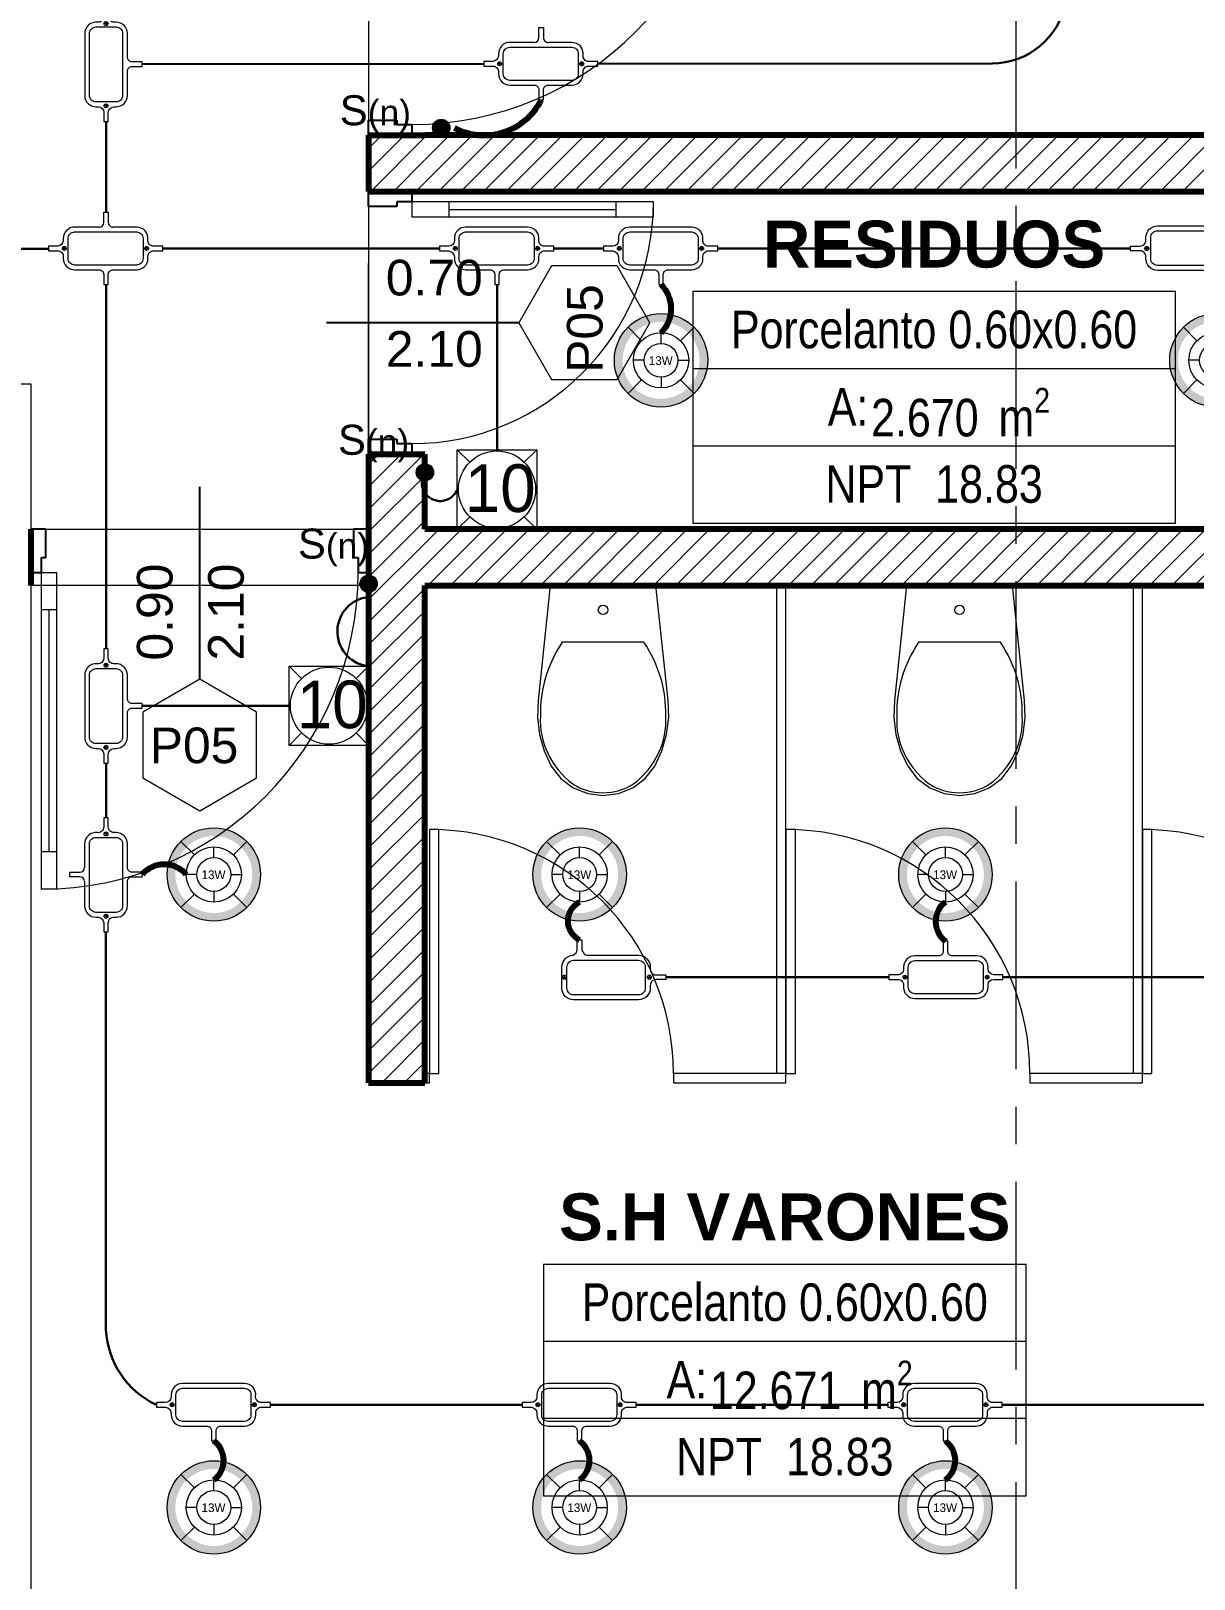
# Model space of a CAD drawing. Header units: inches. Extents: x -38 to 5698, y -33 to 92.
# Drawn here: x 417.42 to 420.52, y 12.353 to 16.477 of the extents above; entities that cross this region are included whole.
import ezdxf
from ezdxf.lldxf.tags import DXFTag

# ---------------------------------------------------------------- set-up
doc = ezdxf.new("R2010")
doc.units = ezdxf.units.IN
doc.header["$MEASUREMENT"] = 0
doc.set_wipeout_variables(frame=1)
for name, pattern in [('CONTINUA', [0]), ('Punto & Raya', [0.65, 0.5, -0.075, 0, -0.075]), ('Rayas', [0.282222, 0.141111, -0.141111]), ('Wipeout_Contour', [1, 0, -1])]:
    doc.linetypes.add(name, pattern=pattern)
for name, color, linetype, lineweight in [('00 IE CKTO TOMAS', 111, 'Rayas', 18), ('01 IE LUM LED AD DN570C', 1, 'Continuous', 13), ('ALUMBRADO_CONDUIT', 30, 'CONDUIT1', 30), ('ALUMBRADO_PVC', 6, 'PVC1', 30), ('Bancas', 1, 'Continuous', 13), ('Cable Alumbrado', 150, 'Continuous', 30), ('CABLEADO EXT.', 3, 'PVCSUBT', 30), ('Simb_Alumbrado', 140, 'CONTINUA', 30)]:
    doc.layers.add(name, color=color, linetype=linetype, lineweight=lineweight)
for name, color, linetype in [('02 _ ARQ _ ZON _ Espacio.3D', 7, 'Continuous'), ('Estructura - 04 MURO', 7, 'Continuous'), ('Interior - Sanitarios', 7, 'Continuous'), ('Marcador - Secciones', 251, 'Continuous')]:
    doc.layers.add(name, color=color, linetype=linetype)
doc.styles.add('Annotative', font='arial.ttf')
doc.styles.add('Estilo_Generado_4', font='swisse.ttf')
doc.styles.add('Estilo_Generado_8', font='arialbd.ttf')
doc.styles.add('Estilo_Generado_9', font='ARIALN.TTF')
doc.styles.add('{18b73a54-fa43-428c-adcb-c1c7bbdf2c84}', font='Simplex.shx')
tags = doc.linetypes.add('CONDUIT', pattern='A,1.5,-0.210535,["con",{18b73a54-fa43-428c-adcb-c1c7bbdf2c84},S=0.2,R=0,X=0,Y=-0.065594],-0.702384', length=2.412919).pattern_tags.tags
tags[6] = DXFTag(74, 10)
tags = doc.linetypes.add('CONDUIT1', pattern='A,1,-0.19772,["con",{18b73a54-fa43-428c-adcb-c1c7bbdf2c84},S=0.2,R=0,X=0,Y=-0.065594],-0.593642', length=1.791362).pattern_tags.tags
tags[6] = DXFTag(74, 10)
tags = doc.linetypes.add('PVC1', pattern='A,1,-0.19772,["PVC",{18b73a54-fa43-428c-adcb-c1c7bbdf2c84},S=0.13,R=0,X=0,Y=-0.061851],-0.507647', length=1.705367).pattern_tags.tags
tags[6] = DXFTag(74, 10)
tags = doc.linetypes.add('PVCSUBT', pattern='A,0.6,-0.3,0.6,-0.075691,["PVC",Standard,S=0.2,R=0,X=0,Y=-0.093724],-0.621005', length=2.196696).pattern_tags.tags
tags[10] = DXFTag(74, 10)
pattern_1 = [(45, (370.000046, 6e-09), (-0.030052038, 0.030052038), [])]

# ---------------------------------------------------------------- blocks, each defined once
blk = doc.blocks.new('LUM DN570C')
at = {"layer": '01 IE LUM LED AD DN570C'}
h = blk.add_hatch(color=256, dxfattribs=at)
edge = h.paths.add_edge_path()
edge.add_arc((0, 0), 0.1344, 0, 360)
edge = h.paths.add_edge_path(flags=17)
edge.add_arc((0, 0), 0.1108, 0, 360)
for p, q in [((-0.0561, 0.0563), (-0.0949, 0.0952)), ((0.0561, 0.0563), (0.0949, 0.0952)), ((-0.0561, -0.0563), (-0.0949, -0.0952)), ((0.0561, -0.0563), (0.0949, -0.0952))]:
    blk.add_line(p, q, dxfattribs=at)
at = {"layer": '01 IE LUM LED AD DN570C', "ltscale": 0.4}
for p, q in [((0, 0.0487), (0, 0.0795)), ((-0.0487, 0), (-0.0795, 0)), ((0.0487, 0), (0.0795, 0)), ((0, -0.0487), (0, -0.0795))]:
    blk.add_line(p, q, dxfattribs=at)
at = {"layer": '01 IE LUM LED AD DN570C'}
for radius in [0.1344, 0.0795]:
    blk.add_circle((0, 0), radius, dxfattribs=at)
at = {"layer": '01 IE LUM LED AD DN570C', "ltscale": 0.4}
blk.add_circle((0, 0), 0.0487, dxfattribs=at)
at = {"color": 1, "linetype": 'ByBlock', "lineweight": 80, "insert": (-0.0353, 0.0117), "char_height": 0.025, "width": 0.622217, "attachment_point": 1}
blk.add_mtext('13W ', dxfattribs=at)
blk = doc.blocks.new('oval t')
at = {"layer": 'Simb_Alumbrado', "lineweight": 13}
blk.add_lwpolyline([(0.0141, 0.0102, -0.414214), (0.0041, 0.0202), (0.0041, 0.0416), (-0.0056, 0.0416), (-0.0056, 0.0202, -0.414214), (-0.0156, 0.0102), (-0.0659, 0.0102, 0.414214), (-0.0899, -0.0138), (-0.0899, -0.0183, -0.414214), (-0.1019, -0.0303), (-0.1213, -0.0303), (-0.1213, -0.04), (-0.1016, -0.04, -0.451917), (-0.0897, -0.0535, 0.451917), (-0.0659, -0.0805), (0.0659, -0.0805, 0.414214), (0.0899, -0.0566), (0.0899, -0.0512, -0.398753), (0.1019, -0.0401), (0.1213, -0.0401), (0.1213, -0.0304), (0.1019, -0.0304, -0.368669), (0.0899, -0.0176), (0.0899, -0.0138, 0.414214), (0.0659, 0.0102), (0.0141, 0.0102)], format="xyb", dxfattribs=at)
blk.add_lwpolyline([(-0.0659, 0), (0.0659, 0, -0.414214), (0.0797, -0.0138), (0.0797, -0.0566, -0.414214), (0.0659, -0.0703), (-0.0659, -0.0703, -0.414214), (-0.0797, -0.0566), (-0.0797, -0.0138, -0.414214)], format="xyb", close=True, dxfattribs=at)
for points in [[(-0.0869, -0.031), (-0.0869, -0.0394)], [(0.0879, -0.031), (0.0879, -0.0394)], [(-0.0911, -0.0352), (-0.0828, -0.0352)], [(0.0837, -0.0352), (0.0921, -0.0352)]]:
    blk.add_lwpolyline(points, dxfattribs=at)
for centre in [(-0.0869, -0.0352), (0.0879, -0.0352)]:
    blk.add_circle(centre, 0.00419, dxfattribs=at)
blk = doc.blocks.new('CAJA OVAL TIPO L')
at = {"layer": 'Simb_Alumbrado', "lineweight": 13}
blk.add_lwpolyline([(-0.0491, -0.079), (-0.0491, -0.0343, -0.380413), (-0.0258, -0.0088), (-0.0258, -0.0088, 0.341426), (-0.0164, 0.0033), (-0.0164, 0.0236), (-0.0063, 0.0236), (-0.0063, 0.0033, 0.414214), (0.0063, -0.0092), (0.1138, -0.0092, -0.414214), (0.1388, -0.0343), (0.1388, -0.0382, 0.414214), (0.1513, -0.0508), (0.1716, -0.0508), (0.1716, -0.0609), (0.1513, -0.0609, 0.414214), (0.1388, -0.0734), (0.1388, -0.079, -0.414214), (0.1138, -0.104), (-0.0241, -0.104, -0.414214), (-0.0491, -0.079, 0.414214)], format="xyb", dxfattribs=at)
blk.add_lwpolyline([(-0.0241, -0.0199), (0.1138, -0.0199, -0.414214), (0.1282, -0.0343), (0.1282, -0.079, -0.414214), (0.1138, -0.0934), (-0.0241, -0.0934, -0.414214), (-0.0384, -0.079), (-0.0384, -0.0343, -0.414214)], format="xyb", close=True, dxfattribs=at)
for points in [[(-0.0483, -0.0558), (-0.0395, -0.0558)], [(-0.0439, -0.0514), (-0.0439, -0.0602)], [(0.1323, -0.0558), (0.1411, -0.0558)], [(0.1367, -0.0514), (0.1367, -0.0602)]]:
    blk.add_lwpolyline(points, dxfattribs=at)
for centre in [(-0.0439, -0.0558), (0.1367, -0.0558)]:
    blk.add_circle(centre, 0.00438, dxfattribs=at)
blk = doc.blocks.new('CAJA CONDULET TIPO X')
at = {"layer": 'Simb_Alumbrado', "lineweight": 13}
for p, q in [((78.5283, -4.1616), (78.5283, -4.1519)), ((78.5283, -4.1519), (78.5497, -4.1519)), ((78.5497, -4.1616), (78.5283, -4.1616))]:
    blk.add_line(p, q, dxfattribs=at)
for points in [[(78.6505, -4.1716, -0.414214), (78.6605, -4.1616), (78.6819, -4.1616), (78.6819, -4.1519), (78.6605, -4.1519, -0.414214), (78.6505, -4.1419), (78.6505, -4.0916, 0.414214), (78.6265, -4.0677), (78.6219, -4.0677, -0.414214), (78.6099, -4.0557), (78.6099, -4.0363), (78.6002, -4.0363), (78.6002, -4.056, -0.451917), (78.5867, -4.0678, 0.451917), (78.5597, -4.0916), (78.5597, -4.1419)], [(78.5597, -4.1716), (78.5597, -4.2235, 0.414214), (78.5837, -4.2475), (78.589, -4.2475, -0.334232), (78.6002, -4.2595), (78.6002, -4.2789), (78.6099, -4.2789), (78.6099, -4.2595, -0.455912), (78.6227, -4.2475), (78.6265, -4.2475, 0.414214), (78.6505, -4.2235), (78.6505, -4.1716)]]:
    blk.add_lwpolyline(points, format="xyb", dxfattribs=at)
blk.add_lwpolyline([(78.6403, -4.0916), (78.6403, -4.2235, -0.414214), (78.6265, -4.2373), (78.5837, -4.2373, -0.414214), (78.5699, -4.2235), (78.5699, -4.0916, -0.414214), (78.5837, -4.0779), (78.6265, -4.0779, -0.414214)], format="xyb", close=True, dxfattribs=at)
for points in [[(78.6093, -4.0706), (78.6009, -4.0706)], [(78.6051, -4.0664), (78.6051, -4.0748)], [(78.6051, -4.2412), (78.6051, -4.2496)], [(78.6093, -4.2454), (78.6009, -4.2454)]]:
    blk.add_lwpolyline(points, dxfattribs=at)
for centre in [(78.6051, -4.0706), (78.6051, -4.2454)]:
    blk.add_circle(centre, 0.00419, dxfattribs=at)
for centre, start, end in [((78.5497, -4.1419), 270, 0), ((78.5497, -4.1716), 0, 90)]:
    blk.add_arc(centre, 0.01, start, end, dxfattribs=at)
blk = doc.blocks.new('ii3t')
at = {"layer": 'Simb_Alumbrado', "lineweight": 5}
h = blk.add_hatch(color=3, dxfattribs=at)
edge = h.paths.add_edge_path()
edge.add_arc((0, 0), 0.0164, 0, 360)
blk.add_circle((0, 0), 0.0164, dxfattribs=at)
blk = doc.blocks.new('100x100x80 adosado')
at = {"layer": 'Simb_Alumbrado', "lineweight": 13}
blk.add_lwpolyline([(-0.0768, 0.0788), (0.0194, 0.0788), (0.0194, -0.0174), (-0.0768, -0.0174)], close=True, dxfattribs=at)
at = {"layer": 'Simb_Alumbrado', "lineweight": 9}
for points in [[(-0.0768, 0.0788), (-0.0618, 0.0638)], [(0.0043, 0.0638), (0.0194, 0.0788)], [(-0.0768, -0.0174), (-0.0618, -0.0023)], [(0.0043, -0.0023), (0.0194, -0.0174)]]:
    blk.add_lwpolyline(points, dxfattribs=at)
blk.add_circle((-0.0287, 0.0307), 0.0467, dxfattribs=at)
at = {"layer": 'Simb_Alumbrado', "lineweight": 9, "insert": (-0.0677, 0.0612), "char_height": 0.05773, "attachment_point": 1}
blk.add_mtext_dynamic_manual_height_columns('10', width=0.119989, gutter_width=12.5, heights=[0], dxfattribs=at)

msp = doc.modelspace()

# ---------------------------------------------------------------- linework, layer by layer
at = {"layer": '02 _ ARQ _ ZON _ Espacio.3D', "color": 252, "linetype": 'Continuous', "lineweight": 13}
for p, q in [((420.4703, 15.7837), (419.184, 15.7837)), ((419.184, 15.7837), (419.184, 15.166)), ((420.4703, 15.166), (420.4703, 15.7837)), ((419.184, 15.5778), (420.4703, 15.5778)), ((419.184, 15.3719), (420.4703, 15.3719)), ((419.184, 15.166), (420.4703, 15.166)), ((418.7861, 13.1917), (418.7861, 12.574)), ((418.7861, 13.1917), (420.0724, 13.1917)), ((420.0724, 12.574), (420.0724, 13.1917)), ((420.0724, 12.9858), (418.7861, 12.9858)), ((420.0724, 12.7799), (418.7861, 12.7799)), ((418.7861, 12.574), (420.0724, 12.574))]:
    msp.add_line(p, q, dxfattribs=at)
at = {"layer": '02 _ ARQ _ ZON _ Espacio.3D', "color": 254, "linetype": 'Continuous', "lineweight": 0, "flags": 128}
msp.add_lwpolyline([(390.07, 17.4), (414.57, 17.4), (414.57, 16.25), (415.77, 16.25), (415.77, 15.5372), (417.42, 15.5372), (417.42, 15.1499), (418.32, 15.1499), (418.3204, 17.1), (417.82, 17.1), (417.82, 19.05), (415.6804, 19.05), (415.6804, 20.35)], dxfattribs=at)
at = {"layer": '02 _ ARQ _ ZON _ Espacio.3D', "color": 9, "linetype": 'Continuous', "lineweight": 5, "flags": 128}
for points in [[(417.97, 20.1), (417.97, 17.2499), (419.295, 17.2499), (419.295, 17.0999), (418.32, 17.0999), (418.32, 16.1999), (421.32, 16.1999), (421.32, 16.4), (421.07, 16.4), (421.07, 16.9), (420.57, 16.9), (420.57, 17.4), (421.32, 17.4), (421.32, 20.1)], [(418.47, 15.1499), (421.3199, 15.1499), (421.32, 16.0499), (418.32, 16.0499), (418.32, 15.3499), (418.47, 15.3499)], [(417.42, 14.9999), (417.42, 11.7), (421.32, 11.7), (421.32, 14.9999), (418.47, 14.9999), (418.47, 13.6749), (418.32, 13.6749), (418.32, 14.9999)]]:
    msp.add_lwpolyline(points, close=True, dxfattribs=at)
at = {"layer": 'ALUMBRADO_CONDUIT', "color": 30, "lineweight": 30, "ltscale": 0.4, "true_color": 0xf26722}
for p, q in [((417.6201, 16.2361), (417.6201, 15.9942)), ((417.467, 15.897), (416.3775, 15.897)), ((417.7712, 15.8979), (418.5092, 15.8979)), ((418.8134, 15.8979), (418.9464, 15.8979)), ((419.2506, 15.8979), (420.3504, 15.8979)), ((417.6201, 15.8017), (417.6201, 14.8308)), ((418.6623, 15.3616), (418.6623, 15.8016)), ((417.7164, 14.6796), (418.1084, 14.6796)), ((417.6201, 14.5265), (417.6201, 14.3809)), ((417.62, 14.0767), (417.62, 13.0169)), ((419.1119, 13.9562), (419.7064, 13.9562)), ((420.0106, 13.9562), (420.6814, 13.9562)), ((418.0586, 12.8169), (418.7294, 12.8169)), ((419.0336, 12.8169), (419.7044, 12.8169)), ((420.0086, 12.8169), (420.6794, 12.8169))]:
    msp.add_line(p, q, dxfattribs=at)
msp.add_lwpolyline([(418.9312, 16.3902), (419.9818, 16.3911, 0.359584), (420.1781, 16.5535)], format="xyb", dxfattribs=at)
msp.add_lwpolyline([(417.7164, 16.3892), (418.627, 16.39)], dxfattribs=at)
msp.add_arc((417.8528, 13.0281), 0.2331, 182.7731, 245.0223, dxfattribs=at)
at = {"layer": 'CABLEADO EXT.', "color": 3, "lineweight": 80}
for centre, radius, start, end in [((419.0378, 15.7376), 0.0889, 313.917, 46.083), ((417.7751, 14.1785), 0.078, 41.13, 138.87), ((418.9064, 14.106), 0.0556, 115.4571, 244.5429), ((419.8952, 14.1044), 0.0641, 126.0183, 233.9817), ((417.8698, 12.6687), 0.0641, 306.0183, 53.9817), ((418.8448, 12.6687), 0.0641, 306.0183, 53.9817), ((419.8198, 12.6687), 0.0641, 306.0183, 53.9817)]:
    msp.add_arc(centre, radius, start, end, dxfattribs=at)
at = {"layer": 'Estructura - 04 MURO', "color": 165, "linetype": 'Continuous', "lineweight": 25}
for p, q in [((418.32, 16.2399), (418.395, 16.2399)), ((418.395, 16.2399), (418.395, 16.2279)), ((418.395, 16.2279), (418.435, 16.2279)), ((418.395, 16.0099), (418.32, 16.0099)), ((418.435, 16.0219), (418.395, 16.0219)), ((418.395, 16.0219), (418.395, 16.0099)), ((418.32, 15.3899), (418.395, 15.3899)), ((418.395, 15.3899), (418.395, 15.3779)), ((418.395, 15.3779), (418.435, 15.3779)), ((417.42, 15.1499), (417.42, 15.0349)), ((417.46, 15.1499), (417.42, 15.1499)), ((417.46, 15.0749), (417.46, 15.1499)), ((418.28, 15.1499), (418.28, 15.0749)), ((417.448, 15.0349), (417.448, 15.0749)), ((417.448, 15.0749), (417.46, 15.0749)), ((418.28, 15.0749), (418.292, 15.0749)), ((418.292, 15.0749), (418.292, 15.0349)), ((417.42, 15.0349), (417.448, 15.0349))]:
    msp.add_line(p, q, dxfattribs=at)
at = {"layer": 'Estructura - 04 MURO', "color": 165, "linetype": 'Continuous', "lineweight": 15}
for p, q in [((419.079, 16.0219), (418.435, 16.0219)), ((418.435, 16.0219), (418.435, 15.9819)), ((418.535, 15.9819), (418.535, 16.0219)), ((418.979, 16.0219), (418.979, 15.9819)), ((419.079, 15.9819), (419.079, 16.0219)), ((418.435, 15.9819), (419.079, 15.9819)), ((417.448, 14.1909), (417.448, 15.0349)), ((417.448, 15.0349), (417.488, 15.0349)), ((417.488, 15.0349), (417.488, 14.1909)), ((417.488, 14.9349), (417.448, 14.9349)), ((417.448, 14.2909), (417.488, 14.2909)), ((417.488, 14.1909), (417.448, 14.1909))]:
    msp.add_line(p, q, dxfattribs=at)
at = {"layer": 'Estructura - 04 MURO', "color": 152, "linetype": 'Continuous', "lineweight": 25}
for p, q in [((418.72, 15.6999), (418.2075, 15.6999)), ((417.87, 14.7499), (417.87, 15.2624))]:
    msp.add_line(p, q, dxfattribs=at)
at = {"layer": 'Estructura - 04 MURO', "color": 7, "linetype": 'Continuous', "lineweight": 80}
msp.add_line((417.42, 15.1499), (417.42, 14.9999), dxfattribs=at)
msp.add_line((417.42, 15.1499), (417.42, 14.9999), dxfattribs=at)
at = {"layer": 'Estructura - 04 MURO', "color": 165, "linetype": 'Continuous', "lineweight": 15, "flags": 128}
for points in [[(418.535, 16.0019), (418.979, 16.0019)], [(417.468, 14.9349), (417.468, 14.2909)]]:
    msp.add_lwpolyline(points, dxfattribs=at)
at = {"layer": 'Estructura - 04 MURO', "color": 251, "linetype": 'Continuous', "lineweight": 13, "flags": 128}
for points in [[(419.07, 15.6999), (418.9825, 15.8515), (418.8075, 15.8515), (418.72, 15.6999), (418.8075, 15.5484), (418.9825, 15.5484)], [(417.87, 14.3999), (418.0216, 14.4874), (418.0216, 14.6624), (417.87, 14.7499), (417.7185, 14.6624), (417.7185, 14.4874)]]:
    msp.add_lwpolyline(points, close=True, dxfattribs=at)
at = {"layer": 'Estructura - 04 MURO', "color": 175, "linetype": 'Continuous', "lineweight": 15}
for centre, radius, end in [((418.435, 17.0719), 0.844, 360), ((418.435, 16.0219), 0.644, 360), ((417.448, 15.0349), 0.844, 0)]:
    msp.add_arc(centre, radius, 270, end, dxfattribs=at)
at = {"layer": 'Interior - Sanitarios', "color": 175, "linetype": 'Continuous', "lineweight": 13}
for p, q in [((419.4325, 13.6749), (419.4325, 14.9999)), ((420.3825, 13.6749), (420.3825, 14.9999)), ((419.4325, 13.6999), (419.1325, 13.6999)), ((419.1325, 13.6999), (419.1325, 13.6749)), ((420.3825, 13.6999), (420.0825, 13.6999)), ((420.0825, 13.6999), (420.0825, 13.6749)), ((419.1325, 13.6749), (419.4325, 13.6749)), ((420.0825, 13.6749), (420.3825, 13.6749))]:
    msp.add_line(p, q, dxfattribs=at)
at = {"layer": 'Interior - Sanitarios', "color": 251, "linetype": 'Continuous', "lineweight": 13}
for p, q in [((418.945, 14.8485), (418.8361, 14.8485)), ((419.054, 14.8485), (418.945, 14.8485)), ((419.895, 14.8485), (419.7861, 14.8485)), ((420.004, 14.8485), (419.895, 14.8485))]:
    msp.add_line(p, q, dxfattribs=at)
at = {"layer": 'Interior - Sanitarios', "color": 251, "linetype": 'Continuous', "lineweight": 13, "flags": 128}
for points in [[(418.7756, 14.6032), (418.788, 14.5597), (418.807, 14.5186), (418.8326, 14.486), (418.8657, 14.4611), (418.904, 14.4454), (418.945, 14.4399), (418.9861, 14.4454), (419.0244, 14.4611), (419.0574, 14.486), (419.083, 14.5186), (419.102, 14.5597), (419.1144, 14.6032), (419.1199, 14.6481), (419.1184, 14.6933), (419.086, 14.9999), (418.804, 14.9999), (418.7717, 14.6933), (418.7701, 14.6481)], [(419.7256, 14.6032), (419.738, 14.5597), (419.757, 14.5186), (419.7826, 14.486), (419.8157, 14.4611), (419.854, 14.4454), (419.895, 14.4399), (419.9361, 14.4454), (419.9744, 14.4611), (420.0074, 14.486), (420.033, 14.5186), (420.052, 14.5597), (420.0644, 14.6032), (420.0699, 14.6481), (420.0684, 14.6933), (420.036, 14.9999), (419.754, 14.9999), (419.7217, 14.6933), (419.7201, 14.6481)]]:
    msp.add_lwpolyline(points, close=True, dxfattribs=at)
at = {"layer": 'Interior - Sanitarios', "color": 175, "linetype": 'Continuous', "lineweight": 13, "flags": 128}
for points in [[(419.4325, 14.9999), (419.4075, 14.9999), (419.4075, 13.6999)], [(420.3825, 14.9999), (420.3575, 14.9999), (420.3575, 13.6999)]]:
    msp.add_lwpolyline(points, dxfattribs=at)
at = {"layer": 'Interior - Sanitarios', "color": 7, "linetype": 'Continuous', "lineweight": 13, "flags": 128}
for points in [[(418.5075, 13.6999), (418.5075, 14.3499), (418.4825, 14.3499), (418.4825, 13.6999)], [(419.4575, 13.6999), (419.4575, 14.3499), (419.4325, 14.3499), (419.4325, 13.6999)], [(420.4075, 13.6999), (420.4075, 14.3499), (420.3825, 14.3499), (420.3825, 13.6999)]]:
    msp.add_lwpolyline(points, close=True, dxfattribs=at)
at = {"layer": 'Interior - Sanitarios', "color": 175, "linetype": 'Continuous', "lineweight": 13, "flags": 128}
msp.add_lwpolyline([(418.4825, 13.6749), (418.4825, 13.6999), (418.47, 13.6999), (418.47, 13.6749)], close=True, dxfattribs=at)
at = {"layer": 'Interior - Sanitarios', "color": 251, "linetype": 'Continuous', "lineweight": 13}
for centre in [(418.945, 14.9349), (419.895, 14.9349)]:
    msp.add_circle(centre, 0.0127, dxfattribs=at)
at = {"layer": 'Interior - Sanitarios', "color": 175, "linetype": 'Continuous', "lineweight": 13}
for centre in [(418.4825, 13.6999), (419.4325, 13.6999), (420.3825, 13.6999)]:
    msp.add_arc(centre, 0.65, 0, 90, dxfattribs=at)
at = {"layer": 'Interior - Sanitarios', "color": 251, "linetype": 'Continuous', "lineweight": 13}
for centre, major_axis, start_param, end_param in [((419.2031, 14.6605), (0.4253, 0), 2.612188, 3.165208), ((418.6869, 14.6605), (0.4253, 0), 6.259567, 6.812588), ((420.1531, 14.6605), (0.4253, 0), 2.612188, 3.165208), ((419.6369, 14.6605), (0.4253, 0), 6.259567, 6.812588), ((419.0345, 14.6392), (0.2569, 0), 3.085861, 3.98645), ((418.8556, 14.6392), (0.2569, 0), 5.438324, 6.338913), ((419.9845, 14.6392), (0.2569, 0), 3.085861, 3.98645), ((419.8056, 14.6392), (0.2569, 0), 5.438324, 6.338913), ((418.9458, 14.5688), (0.1385, 0), 4.079884, 4.706528), ((418.9442, 14.5688), (0.1385, 0), 4.71825, 5.344894), ((419.8958, 14.5688), (0.1385, 0), 4.079884, 4.706528), ((419.8942, 14.5688), (0.1385, 0), 4.71825, 5.344894)]:
    msp.add_ellipse(centre, major_axis=major_axis, ratio=0.875546, start_param=start_param, end_param=end_param, dxfattribs=at)

# ---------------------------------------------------------------- block references
at = {"xscale": 1.253906979044094, "yscale": 1.253906979044094, "zscale": 1.253906979044094, "rotation": 270}
for p in [(423.9923, 114.9535), (422.8323, 114.4614)]:
    msp.add_blockref('CAJA CONDULET TIPO X', p, dxfattribs=at)
at = {"xscale": 1.253906979044094, "yscale": 1.253906979044094, "zscale": 1.253906979044094}
msp.add_blockref('CAJA CONDULET TIPO X', (319.0566, 19.442), dxfattribs=at)
at = {"layer": '01 IE LUM LED AD DN570C', "color": 1, "lineweight": 5, "xscale": 0.9263905751172247, "yscale": 0.9263905751172247, "zscale": 0.9263905751172247}
for p in [(419.0995, 15.5999), (420.5798, 15.5999), (417.9075, 14.2298), (418.8825, 14.2298), (419.8575, 14.2298), (417.9075, 12.5433), (418.8825, 12.5433), (419.8575, 12.5433)]:
    msp.add_blockref('LUM DN570C', p, dxfattribs=at)
at = {"layer": 'ALUMBRADO_CONDUIT', "linetype": 'CONDUIT', "lineweight": 30, "xscale": 1.253906979044094, "yscale": 1.253906979044094, "zscale": 1.253906979044094, "rotation": 180}
msp.add_blockref('CAJA OVAL TIPO L', (420.5656, 15.8279), dxfattribs=at)
at = {"layer": 'ALUMBRADO_CONDUIT', "linetype": 'CONDUIT', "lineweight": 30, "xscale": 1.253906979044094, "yscale": 1.253906979044094, "zscale": 1.253906979044094}
msp.add_blockref('CAJA OVAL TIPO L', (418.8967, 14.0262), dxfattribs=at)
at = {"layer": 'Bancas', "color": 252, "true_color": 0x939598, "xscale": 1.253906979044094, "yscale": 1.253906979044094, "zscale": 1.253906979044094}
for p, rotation in [((417.6643, 16.3882), 270), ((418.6613, 15.8538), 180), ((419.0985, 15.8538), 180), ((417.6642, 14.6786), 270), ((417.9065, 12.7727), 180), ((418.8815, 12.7727), 180), ((419.8565, 12.7727), 180)]:
    msp.add_blockref('oval t', p, dxfattribs=dict(at, rotation=rotation))
msp.add_blockref('oval t', (419.8585, 14.0004), dxfattribs=at)

# ---------------------------------------------------------------- texts
at = {"layer": '02 _ ARQ _ ZON _ Espacio.3D', "color": 252, "lineweight": 25, "attachment_point": 2}
for s, insert, char_height, style in [('\\A1;{\\pqc;\\pt0;\\fArial|b1|i0|c0|p34;RESIDUOS}', (419.8272, 15.9721), 0.125, 'Estilo_Generado_8'), ('\\A1;{\\pqc;\\pt0;\\fArial Narrow|b0|i0|c0|p34;Porcelanto 0.60x0.60}', (419.8272, 15.7322), 0.1, 'Estilo_Generado_9'), ('\\A1;{\\pqc;\\pt0;\\fArial Narrow|b0|i0|c0|p34;A: }', (419.598, 15.5259), 0.1, 'Estilo_Generado_9'), ('\\A1;{\\pqc;\\pt0,0.3;\\fArial Narrow|b0|i0|c0|p34;2.670\\fArial Narrow|b0|i0|c0|p34;\\A1{\\H.66x;\\S^  ;}\\fArial Narrow|b0|i0|c0|p34; m\\fArial Narrow|b0|i0|c0|p34;\\A1{\\H.66x;\\S2^  ;}}', (419.8978, 15.5264), 0.1, 'Estilo_Generado_9'), ('\\A1;{\\pqc;\\pt0;\\fArial Narrow|b0|i0|c0|p34;NPT  18.83}', (419.8272, 15.3205), 0.1, 'Estilo_Generado_9'), ('\\A1;{\\pqc;\\pt0;\\fArial|b1|i0|c0|p34;S.H VARONES}', (419.4293, 13.3801), 0.125, 'Estilo_Generado_8'), ('\\A1;{\\pqc;\\pt0;\\fArial Narrow|b0|i0|c0|p34;Porcelanto 0.60x0.60}', (419.4293, 13.1402), 0.1, 'Estilo_Generado_9'), ('\\A1;{\\pqc;\\pt0;\\fArial Narrow|b0|i0|c0|p34;A: }', (419.1682, 12.9339), 0.1, 'Estilo_Generado_9'), ('\\A1;{\\pqc;\\pt0,0.3;\\fArial Narrow|b0|i0|c0|p34;12.671\\fArial Narrow|b0|i0|c0|p34;\\A1{\\H.66x;\\S^  ;}\\fArial Narrow|b0|i0|c0|p34; m\\fArial Narrow|b0|i0|c0|p34;\\A1{\\H.66x;\\S2^  ;}}', (419.4999, 12.9344), 0.1, 'Estilo_Generado_9'), ('\\A1;{\\pqc;\\pt0;\\fArial Narrow|b0|i0|c0|p34;NPT  18.83}', (419.4293, 12.7285), 0.1, 'Estilo_Generado_9')]:
    msp.add_mtext(s, dxfattribs=dict(at, insert=insert, char_height=char_height, style=style))
at = {"layer": 'Estructura - 04 MURO', "color": 251, "lineweight": 25, "char_height": 0.095, "attachment_point": 7, "style": 'Estilo_Generado_4'}
for s, insert, rotation in [('\\A1;{\\pql;\\pt0;\\fSwis721 Ex BT|b0|i0|c0|p34;0.70\\fSwis721 Ex BT|b0|i0|c0|p34;\\A1{\\H.66x;\\S^  ;}\\fSwis721 Ex BT|b0|i0|c0|p34;\\fSwis721 Ex BT|b0|i0|c0|p34;}', (418.366, 15.745), 360), ('\\A1;{\\pql;\\pt0;\\fSwis721 Ex BT|b0|i0|c0|p34;P05\\fSwis721 Ex BT|b0|i0|c0|p34;\\fSwis721 Ex BT|b0|i0|c0|p34;\\fSwis721 Ex BT|b0|i0|c0|p34;}', (418.945, 15.5666), 90), ('\\A1;{\\pql;\\pt0;\\fSwis721 Ex BT|b0|i0|c0|p34;2.10\\fSwis721 Ex BT|b0|i0|c0|p34;\\A1{\\H.66x;\\S^  ;}\\fSwis721 Ex BT|b0|i0|c0|p34;\\fSwis721 Ex BT|b0|i0|c0|p34;}', (418.366, 15.555), 360), ('\\A1;{\\pql;\\pt0;\\fSwis721 Ex BT|b0|i0|c0|p34;0.90\\fSwis721 Ex BT|b0|i0|c0|p34;\\A1{\\H.66x;\\S^  ;}\\fSwis721 Ex BT|b0|i0|c0|p34;\\fSwis721 Ex BT|b0|i0|c0|p34;}', (417.8251, 14.7999), 90), ('\\A1;{\\pql;\\pt0;\\fSwis721 Ex BT|b0|i0|c0|p34;2.10\\fSwis721 Ex BT|b0|i0|c0|p34;\\A1{\\H.66x;\\S^  ;}\\fSwis721 Ex BT|b0|i0|c0|p34;\\fSwis721 Ex BT|b0|i0|c0|p34;}', (418.015, 14.7999), 90)]:
    msp.add_mtext(s, dxfattribs=dict(at, insert=insert, rotation=rotation))
at = {"layer": 'Estructura - 04 MURO', "color": 251, "lineweight": 25, "insert": (417.7367, 14.525), "char_height": 0.095, "attachment_point": 7, "style": 'Estilo_Generado_4'}
msp.add_mtext('\\A1;{\\pql;\\pt0;\\fSwis721 Ex BT|b0|i0|c0|p34;P05\\fSwis721 Ex BT|b0|i0|c0|p34;\\fSwis721 Ex BT|b0|i0|c0|p34;\\fSwis721 Ex BT|b0|i0|c0|p34;}', dxfattribs=at)

# ---------------------------------------------------------------- next in the draw order: wipeouts: each hides what was drawn before it
at = {"color": 254, "linetype": 'Wipeout_Contour', "lineweight": 0, "ltscale": 13064.683708}
msp.add_wipeout([(418.47, 16.0499), (421.32, 16.0499), (421.32, 16.1999), (418.47, 16.1999)], dxfattribs=at).dxf.layer = 'Estructura - 04 MURO'
at = {"color": 254, "linetype": 'Wipeout_Contour', "lineweight": 0, "ltscale": 13058.65398}
msp.add_wipeout([(418.32, 13.6749), (418.47, 13.6749), (418.47, 15.3499), (418.32, 15.3499)], dxfattribs=at).dxf.layer = 'Estructura - 04 MURO'

# ---------------------------------------------------------------- next in the draw order: hatches: boundary and pattern name
at = {"layer": 'Estructura - 04 MURO', "linetype": 'Continuous', "lineweight": 5}
h = msp.add_hatch(dxfattribs=at)
h.set_pattern_fill('LADRILLO_COMÚN_0002', color=252, style=0, pattern_type=2)
h.set_pattern_definition(pattern_1)
h.paths.add_polyline_path([(418.47, 16.0499), (421.32, 16.0499), (421.32, 16.1999), (418.47, 16.1999)])
h = msp.add_hatch(dxfattribs=at)
h.set_pattern_fill('LADRILLO_COMÚN_0002', color=252, style=0, pattern_type=2)
h.set_pattern_definition(pattern_1)
h.paths.add_polyline_path([(418.32, 13.6749), (418.47, 13.6749), (418.47, 15.3499), (418.32, 15.3499)])

# ---------------------------------------------------------------- next in the draw order: linework, layer by layer
at = {"layer": 'ALUMBRADO_PVC', "linetype": 'PVC1', "ltscale": 0.4}
for centre, radius, start, end in [((418.5108, 15.274), 0.0491, 146.1458, 338.1702), ((418.3298, 14.8771), 0.093, 96.0296, 260.1773)]:
    msp.add_arc(centre, radius, start, end, dxfattribs=at)
at = {"layer": 'CABLEADO EXT.', "color": 3, "lineweight": 80}
msp.add_arc((418.6277, 16.3703), 0.1705, 242.3495, 333.3338, dxfattribs=at)
at = {"layer": 'Estructura - 04 MURO', "color": 165, "linetype": 'Continuous', "lineweight": 25}
for p, q in [((418.32, 15.3499), (418.32, 15.3899)), ((418.435, 15.3499), (418.32, 15.3499)), ((418.435, 15.3779), (418.435, 15.3499)), ((418.32, 15.1499), (418.28, 15.1499)), ((418.32, 15.0349), (418.32, 15.1499)), ((418.292, 15.0349), (418.32, 15.0349))]:
    msp.add_line(p, q, dxfattribs=at)
at = {"layer": 'Estructura - 04 MURO', "color": 7, "linetype": 'Continuous', "lineweight": 80}
for p, q in [((418.32, 15.3499), (418.47, 15.3499)), ((418.32, 15.1499), (418.32, 14.9999)), ((418.32, 15.1499), (418.32, 14.9999))]:
    msp.add_line(p, q, dxfattribs=at)
at = {"layer": 'Estructura - 04 MURO', "color": 7, "linetype": 'Continuous', "lineweight": 80, "flags": 128}
for points in [[(421.32, 16.1999), (418.47, 16.1999)], [(418.47, 16.0499), (421.32, 16.0499)], [(418.32, 15.3499), (418.32, 15.1499)], [(418.47, 15.1499), (418.47, 15.3499)], [(418.32, 14.9999), (418.32, 13.6749)], [(418.47, 13.6749), (418.47, 14.9999)], [(418.32, 13.6749), (418.47, 13.6749)]]:
    msp.add_lwpolyline(points, dxfattribs=at)

# ---------------------------------------------------------------- next in the draw order: block references
at = {"layer": 'ALUMBRADO_CONDUIT', "linetype": 'PVC1', "lineweight": 35, "xscale": 2.199856799627834, "yscale": 2.199856799627834, "zscale": 2.199856799627834}
msp.add_blockref('100x100x80 adosado', (418.2774, 14.612), dxfattribs=at)
at = {"layer": 'Cable Alumbrado', "lineweight": 0, "xscale": 1.404578189384958, "yscale": 1.404578189384958, "zscale": 1.404578189384958}
for p in [(418.4701, 15.3014), (418.3201, 15.0045)]:
    msp.add_blockref('ii3t', p, dxfattribs=at)

# ---------------------------------------------------------------- next in the draw order: texts
at = {"layer": '00 IE CKTO TOMAS', "char_height": 0.08, "width": 0.768045, "attachment_point": 7, "style": 'Annotative'}
for insert in [(418.2384, 15.3279), (418.1316, 15.0513)]:
    msp.add_mtext('S{\\H0.84375x;(n)}', dxfattribs=dict(at, insert=insert))

# ---------------------------------------------------------------- next in the draw order: wipeouts: each hides what was drawn before it
at = {"color": 254, "linetype": 'Wipeout_Contour', "lineweight": 0, "ltscale": 13058.683822}
msp.add_wipeout([(418.32, 16.1999), (418.32, 16.0499), (418.47, 16.0499), (418.47, 16.1999)], dxfattribs=at).dxf.layer = 'Estructura - 04 MURO'
at = {"color": 254, "linetype": 'Wipeout_Contour', "lineweight": 0, "ltscale": 13064.663648}
msp.add_wipeout([(418.47, 15.1499), (418.47, 14.9999), (421.32, 14.9999), (421.32, 15.1499)], dxfattribs=at).dxf.layer = 'Estructura - 04 MURO'

# ---------------------------------------------------------------- next in the draw order: hatches: boundary and pattern name
at = {"layer": 'Estructura - 04 MURO', "linetype": 'Continuous', "lineweight": 5}
h = msp.add_hatch(dxfattribs=at)
h.set_pattern_fill('LADRILLO_COMÚN_0002', color=252, style=0, pattern_type=2)
h.set_pattern_definition(pattern_1)
h.paths.add_polyline_path([(418.32, 16.1999), (418.32, 16.0499), (418.47, 16.0499), (418.47, 16.1999)])
h = msp.add_hatch(dxfattribs=at)
h.set_pattern_fill('LADRILLO_COMÚN_0002', color=252, style=0, pattern_type=2)
h.set_pattern_definition(pattern_1)
h.paths.add_polyline_path([(418.47, 15.1499), (418.47, 14.9999), (421.32, 14.9999), (421.32, 15.1499)])

# ---------------------------------------------------------------- next in the draw order: linework, layer by layer
at = {"layer": 'Estructura - 04 MURO', "color": 165, "linetype": 'Continuous', "lineweight": 25}
for p, q in [((418.32, 16.1999), (418.32, 16.2399)), ((418.435, 16.2279), (418.435, 16.1999)), ((418.435, 16.1999), (418.32, 16.1999)), ((418.32, 16.0499), (418.435, 16.0499)), ((418.32, 16.0099), (418.32, 16.0499)), ((418.435, 16.0499), (418.435, 16.0219))]:
    msp.add_line(p, q, dxfattribs=at)
at = {"layer": 'Estructura - 04 MURO', "color": 7, "linetype": 'Continuous', "lineweight": 80}
for p, q in [((418.32, 16.1999), (418.47, 16.1999)), ((418.32, 16.0499), (418.47, 16.0499))]:
    msp.add_line(p, q, dxfattribs=at)
at = {"layer": 'Estructura - 04 MURO', "color": 7, "linetype": 'Continuous', "lineweight": 80, "flags": 128}
for points in [[(418.32, 16.1999), (418.32, 16.0499)], [(421.32, 15.1499), (418.47, 15.1499)], [(418.47, 14.9999), (421.32, 14.9999)]]:
    msp.add_lwpolyline(points, dxfattribs=at)
at = {"layer": 'Marcador - Secciones', "color": 251, "linetype": 'Punto & Raya', "lineweight": 13}
msp.add_line((420.0454, 46.2111), (420.0454, 0.9472), dxfattribs=at)

# ---------------------------------------------------------------- next in the draw order: block references
at = {"layer": 'ALUMBRADO_CONDUIT', "linetype": 'PVC1', "lineweight": 35, "xscale": 2.199856799627834, "yscale": 2.199856799627834, "zscale": 2.199856799627834}
msp.add_blockref('100x100x80 adosado', (418.7254, 15.1881), dxfattribs=at)
at = {"layer": 'Cable Alumbrado', "lineweight": 0, "xscale": 1.404578189384958, "yscale": 1.404578189384958, "zscale": 1.404578189384958}
msp.add_blockref('ii3t', (418.5137, 16.2192), dxfattribs=at)

# ---------------------------------------------------------------- next in the draw order: texts
at = {"layer": '00 IE CKTO TOMAS', "insert": (418.2431, 16.2059), "char_height": 0.08, "width": 0.768045, "attachment_point": 7, "style": 'Annotative'}
msp.add_mtext('S{\\H0.84375x;(n)}', dxfattribs=at)

doc.saveas('drawing.dxf')
